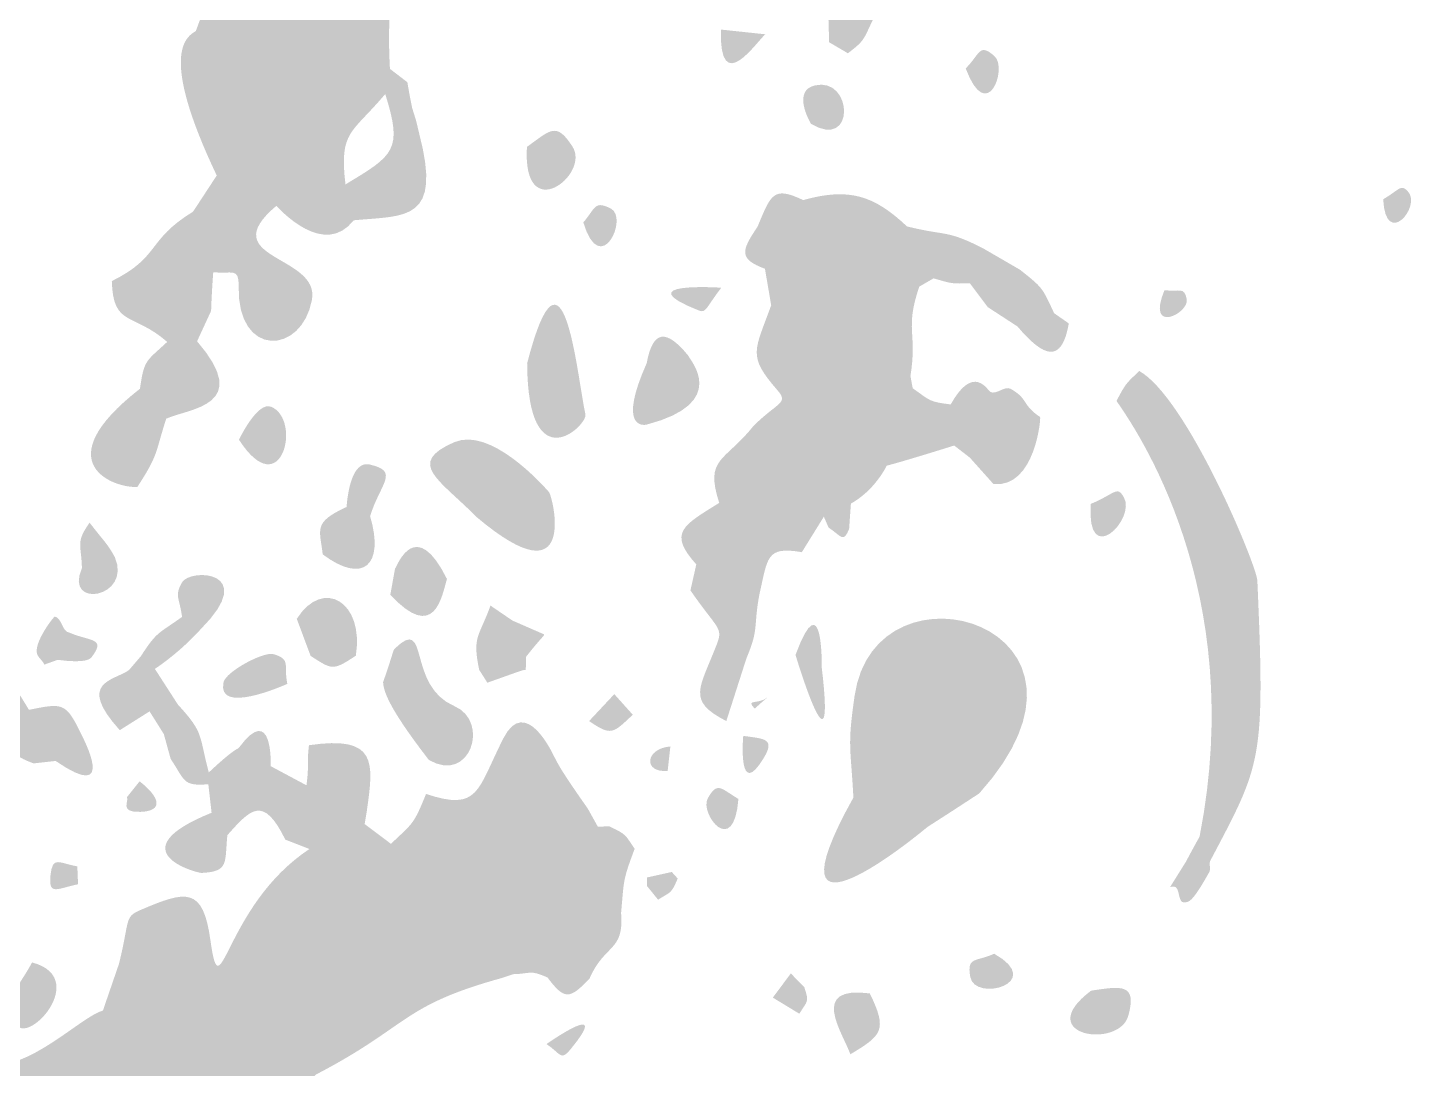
# Model space of a CAD drawing. Header units: millimetres. Extents: x 551 to 751, y 21 to 126.
# Drawn here: x 707.7 to 725.57, y 100.07 to 113.41 of the extents above; entities that cross this region are included whole.
import ezdxf

# ---------------------------------------------------------------- set-up
doc = ezdxf.new("R2010")
doc.units = ezdxf.units.MM

msp = doc.modelspace()

# ---------------------------------------------------------------- hatches: boundary and pattern name
at = {"true_color": 0x000000, "transparency": 33554687}
h = msp.add_hatch(color=18, dxfattribs=at)
edge = h.paths.add_edge_path(flags=0)
edge.add_spline(control_points=[(712.093, 117.121), (713.295, 117.513), (714.942, 117.118), (713.689, 116.482), (713.689, 116.482), (713.612, 116.318), (713.612, 116.318), (713.612, 116.318), (713.79, 116.142), (713.79, 116.142), (712.729, 114.457), (712.248, 114.619), (712.343, 112.883), (712.343, 112.883), (712.283, 112.56), (712.283, 112.56), (711.853, 112.048), (711.691, 112.092), (711.773, 111.401), (711.773, 111.401), (711.879, 110.941), (711.879, 110.941), (711.503, 110.458), (710.944, 111.065), (710.887, 111.126), (710.887, 111.126), (710.71, 111.892), (710.71, 111.892), (710.643, 112.793), (710.48, 112.874), (711.072, 113.538), (711.187, 113.71), (711.168, 113.699), (711.286, 113.858), (712.045, 114.882), (710.862, 113.637), (709.933, 113.58), (708.719, 113.996), (708.776, 114.732), (709.938, 115.288), (710.474, 115.387), (710.459, 115.231), (711.004, 115.33), (711.735, 115.463), (711.262, 115.903), (711.696, 116.539), (711.696, 116.539), (712.093, 117.121), (712.093, 117.121)], knot_values=[0, 0, 0, 0, 1, 1, 1, 2, 2, 2, 3, 3, 3, 4, 4, 4, 5, 5, 5, 6, 6, 6, 7, 7, 7, 8, 8, 8, 9, 9, 9, 10, 10, 10, 11, 11, 11, 12, 12, 12, 13, 13, 13, 14, 14, 14, 15, 15, 15, 16, 16, 16, 16], degree=3, periodic=1)
h = msp.add_hatch(color=18, dxfattribs=at)
edge = h.paths.add_edge_path(flags=0)
edge.add_spline(control_points=[(709.933, 113.58), (710.862, 113.637), (712.045, 114.882), (711.286, 113.858), (711.168, 113.699), (711.187, 113.71), (711.072, 113.538), (710.48, 112.874), (710.643, 112.793), (710.71, 111.892), (710.616, 111.814), (710.623, 111.827), (710.123, 111.515), (709.378, 113.079), (709.732, 113.294), (709.855, 113.368), (709.855, 113.368), (709.933, 113.58), (709.933, 113.58)], knot_values=[0, 0, 0, 0, 1, 1, 1, 2, 2, 2, 3, 3, 3, 4, 4, 4, 5, 5, 5, 6, 6, 6, 6], degree=3, periodic=1)
h = msp.add_hatch(color=18, dxfattribs=at)
edge = h.paths.add_edge_path(flags=0)
edge.add_spline(control_points=[(718.141, 113.77), (718.542, 113.528), (718.54, 113.53), (718.542, 113.529), (718.41, 113.26), (718.44, 113.255), (718.213, 113.083), (718.213, 113.083), (717.973, 113.224), (717.973, 113.224), (717.973, 113.224), (717.964, 113.528), (717.964, 113.528), (717.964, 113.528), (718.141, 113.77), (718.141, 113.77)], knot_values=[0, 0, 0, 0, 1, 1, 1, 2, 2, 2, 3, 3, 3, 4, 4, 4, 5, 5, 5, 5], degree=3, periodic=1)
h = msp.add_hatch(color=18, dxfattribs=at)
edge = h.paths.add_edge_path(flags=0)
edge.add_spline(control_points=[(716.585, 113.387), (716.585, 113.387), (717.156, 113.326), (717.156, 113.326), (717.054, 113.249), (716.562, 112.495), (716.585, 113.387)], knot_values=[0, 0, 0, 0, 1, 1, 1, 2, 2, 2, 2], degree=3, periodic=1)
h = msp.add_hatch(color=18, dxfattribs=at)
edge = h.paths.add_edge_path(flags=0)
edge.add_spline(control_points=[(719.723, 112.889), (719.907, 113.068), (719.893, 113.226), (720.095, 113.043), (720.261, 112.892), (720, 112.15), (719.723, 112.889)], knot_values=[0, 0, 0, 0, 1, 1, 1, 2, 2, 2, 2], degree=3, periodic=1)
h = msp.add_hatch(color=18, dxfattribs=at)
edge = h.paths.add_edge_path(flags=0)
edge.add_spline(control_points=[(712.343, 112.883), (712.343, 112.883), (712.566, 112.712), (712.566, 112.712), (712.566, 112.712), (712.595, 112.548), (712.595, 112.548), (712.595, 112.548), (712.627, 112.384), (712.627, 112.384), (712.627, 112.384), (712.678, 112.221), (712.678, 112.221), (712.678, 112.221), (712.717, 112.057), (712.717, 112.057), (713.015, 110.924), (712.552, 111.003), (711.879, 110.941), (711.879, 110.941), (711.773, 111.401), (711.773, 111.401), (712.402, 111.779), (712.507, 111.844), (712.283, 112.56), (712.283, 112.56), (712.343, 112.883), (712.343, 112.883)], knot_values=[0, 0, 0, 0, 1, 1, 1, 2, 2, 2, 3, 3, 3, 4, 4, 4, 5, 5, 5, 6, 6, 6, 7, 7, 7, 8, 8, 8, 9, 9, 9, 9], degree=3, periodic=1)
h = msp.add_hatch(color=18, dxfattribs=at)
edge = h.paths.add_edge_path(flags=0)
edge.add_spline(control_points=[(717.739, 112.179), (717.72, 112.213), (717.498, 112.602), (717.791, 112.671), (718.279, 112.784), (718.316, 111.83), (717.739, 112.179)], knot_values=[0, 0, 0, 0, 1, 1, 1, 2, 2, 2, 2], degree=3, periodic=1)
h = msp.add_hatch(color=18, dxfattribs=at)
edge = h.paths.add_edge_path(flags=0)
edge.add_spline(control_points=[(714.099, 111.882), (714.405, 112.102), (714.477, 112.207), (714.684, 111.884), (714.914, 111.526), (714.038, 110.851), (714.099, 111.882)], knot_values=[0, 0, 0, 0, 1, 1, 1, 2, 2, 2, 2], degree=3, periodic=1)
h = msp.add_hatch(color=18, dxfattribs=at)
edge = h.paths.add_edge_path(flags=0)
edge.add_spline(control_points=[(710.71, 111.892), (710.71, 111.892), (710.887, 111.126), (710.887, 111.126), (710.071, 110.437), (711.45, 110.5), (711.343, 109.919), (711.213, 109.214), (710.383, 109.17), (710.404, 110.094), (710.409, 110.344), (710.316, 110.247), (710.078, 110.275), (710.078, 110.275), (709.952, 110.263), (709.952, 110.263), (709.942, 110.326), (709.875, 110.751), (709.819, 111.051), (709.819, 111.051), (710.123, 111.515), (710.123, 111.515), (710.623, 111.827), (710.616, 111.814), (710.71, 111.892)], knot_values=[0, 0, 0, 0, 1, 1, 1, 2, 2, 2, 3, 3, 3, 4, 4, 4, 5, 5, 5, 6, 6, 6, 7, 7, 7, 8, 8, 8, 8], degree=3, periodic=1)
h = msp.add_hatch(color=18, dxfattribs=at)
edge = h.paths.add_edge_path(flags=0)
edge.add_spline(control_points=[(717.641, 111.2), (717.651, 110.717), (717.613, 110.5), (718.247, 110.57), (718.438, 110.591), (718.406, 110.554), (718.581, 110.459), (718.581, 110.459), (718.364, 110.254), (718.364, 110.254), (717.99, 109.885), (718.228, 109.803), (718.076, 109.271), (717.996, 108.991), (718.119, 109.047), (718.407, 108.766), (718.242, 108.073), (718.282, 108.096), (718.169, 107.407), (717.984, 107.325), (718.025, 107.306), (717.905, 107.139), (717.905, 107.139), (717.623, 106.684), (717.623, 106.684), (717.162, 106.763), (717.188, 106.615), (717.079, 106.144), (716.797, 106.277), (716.85, 106.336), (716.27, 106.527), (715.904, 106.934), (716.099, 107.027), (716.564, 107.316), (716.884, 106.906), (716.946, 107.039), (717.055, 107.09), (718.187, 107.376), (717.145, 107.648), (717.102, 107.654), (717.322, 108.014), (717.326, 108.078), (717.005, 108.305), (717.312, 108.609), (717.458, 108.592), (717.311, 108.76), (716.92, 109.209), (717.019, 109.262), (717.23, 109.851), (717.23, 109.851), (717.15, 110.319), (717.15, 110.319), (717.15, 110.319), (717.272, 110.455), (717.272, 110.455), (717.272, 110.455), (717.238, 110.607), (717.238, 110.607), (717.238, 110.607), (717.056, 110.86), (717.056, 110.86), (717.23, 111.28), (717.259, 111.38), (717.641, 111.2)], knot_values=[0, 0, 0, 0, 1, 1, 1, 2, 2, 2, 3, 3, 3, 4, 4, 4, 5, 5, 5, 6, 6, 6, 7, 7, 7, 8, 8, 8, 9, 9, 9, 10, 10, 10, 11, 11, 11, 12, 12, 12, 13, 13, 13, 14, 14, 14, 15, 15, 15, 16, 16, 16, 17, 17, 17, 18, 18, 18, 19, 19, 19, 20, 20, 20, 21, 21, 21, 21], degree=3, periodic=1)
h = msp.add_hatch(color=18, dxfattribs=at)
edge = h.paths.add_edge_path(flags=0)
edge.add_spline(control_points=[(717.641, 111.2), (718.236, 111.367), (718.554, 111.254), (718.971, 110.862), (718.971, 110.862), (719.005, 110.427), (719.005, 110.427), (718.771, 110.383), (718.78, 110.347), (718.581, 110.459), (718.406, 110.554), (718.438, 110.591), (718.247, 110.57), (717.613, 110.5), (717.651, 110.717), (717.641, 111.2)], knot_values=[0, 0, 0, 0, 1, 1, 1, 2, 2, 2, 3, 3, 3, 4, 4, 4, 5, 5, 5, 5], degree=3, periodic=1)
h = msp.add_hatch(color=18, dxfattribs=at)
edge = h.paths.add_edge_path(flags=0)
edge.add_spline(control_points=[(725.075, 111.21), (725.294, 111.339), (725.297, 111.409), (725.39, 111.313), (725.574, 111.123), (725.105, 110.567), (725.075, 111.21)], knot_values=[0, 0, 0, 0, 1, 1, 1, 2, 2, 2, 2], degree=3, periodic=1)
h = msp.add_hatch(color=18, dxfattribs=at)
edge = h.paths.add_edge_path(flags=0)
edge.add_spline(control_points=[(714.822, 110.913), (714.982, 111.103), (714.962, 111.195), (715.172, 111.093), (715.41, 110.977), (715.04, 110.18), (714.822, 110.913)], knot_values=[0, 0, 0, 0, 1, 1, 1, 2, 2, 2, 2], degree=3, periodic=1)
h = msp.add_hatch(color=18, dxfattribs=at)
edge = h.paths.add_edge_path(flags=0)
edge.add_spline(control_points=[(709.819, 111.051), (709.875, 110.751), (709.942, 110.326), (709.952, 110.263), (709.952, 110.263), (709.762, 110.109), (709.762, 110.109), (709.483, 109.825), (709.594, 109.796), (709.624, 109.401), (709.624, 109.401), (709.488, 109.381), (709.488, 109.381), (709.047, 109.765), (708.795, 109.569), (708.778, 110.161), (709.403, 110.47), (709.221, 110.686), (709.819, 111.051)], knot_values=[0, 0, 0, 0, 1, 1, 1, 2, 2, 2, 3, 3, 3, 4, 4, 4, 5, 5, 5, 6, 6, 6, 6], degree=3, periodic=1)
h = msp.add_hatch(color=18, dxfattribs=at)
edge = h.paths.add_edge_path(flags=0)
edge.add_spline(control_points=[(714.102, 109.107), (714.568, 110.918), (714.739, 108.95), (714.849, 108.451), (714.88, 108.313), (714.108, 107.574), (714.102, 109.107)], knot_values=[0, 0, 0, 0, 1, 1, 1, 2, 2, 2, 2], degree=3, periodic=1)
h = msp.add_hatch(color=18, dxfattribs=at)
edge = h.paths.add_edge_path(flags=0)
edge.add_spline(control_points=[(717.056, 110.86), (717.056, 110.86), (717.238, 110.607), (717.238, 110.607), (717.238, 110.607), (717.272, 110.455), (717.272, 110.455), (717.272, 110.455), (717.15, 110.319), (717.15, 110.319), (716.81, 110.446), (716.847, 110.549), (717.056, 110.86)], knot_values=[0, 0, 0, 0, 1, 1, 1, 2, 2, 2, 3, 3, 3, 4, 4, 4, 4], degree=3, periodic=1)
h = msp.add_hatch(color=18, dxfattribs=at)
edge = h.paths.add_edge_path(flags=0)
edge.add_spline(control_points=[(718.971, 110.862), (719.475, 110.736), (719.469, 110.824), (719.941, 110.584), (719.774, 110.163), (719.795, 110.166), (719.778, 110.132), (719.536, 110.127), (719.559, 110.125), (719.312, 110.196), (719.312, 110.196), (719.005, 110.427), (719.005, 110.427), (719.005, 110.427), (718.971, 110.862), (718.971, 110.862)], knot_values=[0, 0, 0, 0, 1, 1, 1, 2, 2, 2, 3, 3, 3, 4, 4, 4, 5, 5, 5, 5], degree=3, periodic=1)
h = msp.add_hatch(color=18, dxfattribs=at)
edge = h.paths.add_edge_path(flags=0)
edge.add_spline(control_points=[(718.581, 110.459), (718.78, 110.347), (718.771, 110.383), (719.005, 110.427), (719.005, 110.427), (719.312, 110.196), (719.312, 110.196), (719.312, 110.196), (719.128, 110.09), (719.128, 110.09), (718.938, 109.524), (719.107, 109.517), (719.015, 108.943), (718.683, 108.95), (718.677, 109.013), (718.407, 108.766), (718.119, 109.047), (717.996, 108.991), (718.076, 109.271), (718.228, 109.803), (717.99, 109.885), (718.364, 110.254), (718.364, 110.254), (718.581, 110.459), (718.581, 110.459)], knot_values=[0, 0, 0, 0, 1, 1, 1, 2, 2, 2, 3, 3, 3, 4, 4, 4, 5, 5, 5, 6, 6, 6, 7, 7, 7, 8, 8, 8, 8], degree=3, periodic=1)
h = msp.add_hatch(color=18, dxfattribs=at)
edge = h.paths.add_edge_path(flags=0)
edge.add_spline(control_points=[(719.941, 110.584), (719.941, 110.584), (720.417, 110.308), (720.417, 110.308), (720.184, 110.089), (720.186, 110.131), (720.006, 109.827), (720.006, 109.827), (719.778, 110.132), (719.778, 110.132), (719.795, 110.166), (719.774, 110.163), (719.941, 110.584)], knot_values=[0, 0, 0, 0, 1, 1, 1, 2, 2, 2, 3, 3, 3, 4, 4, 4, 4], degree=3, periodic=1)
h = msp.add_hatch(color=18, dxfattribs=at)
edge = h.paths.add_edge_path(flags=0)
edge.add_spline(control_points=[(709.952, 110.263), (709.952, 110.263), (710.078, 110.275), (710.078, 110.275), (710.045, 109.808), (710.057, 109.812), (710.048, 109.773), (710.048, 109.773), (709.762, 110.109), (709.762, 110.109), (709.762, 110.109), (709.952, 110.263), (709.952, 110.263)], knot_values=[0, 0, 0, 0, 1, 1, 1, 2, 2, 2, 3, 3, 3, 4, 4, 4, 4], degree=3, periodic=1)
h = msp.add_hatch(color=18, dxfattribs=at)
edge = h.paths.add_edge_path(flags=0)
edge.add_spline(control_points=[(720.417, 110.308), (720.716, 110.071), (720.701, 110.082), (720.857, 109.749), (720.599, 109.736), (720.653, 109.58), (720.387, 109.579), (720.387, 109.579), (720.006, 109.827), (720.006, 109.827), (720.186, 110.131), (720.184, 110.089), (720.417, 110.308)], knot_values=[0, 0, 0, 0, 1, 1, 1, 2, 2, 2, 3, 3, 3, 4, 4, 4, 4], degree=3, periodic=1)
h = msp.add_hatch(color=18, dxfattribs=at)
edge = h.paths.add_edge_path(flags=0)
edge.add_spline(control_points=[(709.762, 110.109), (709.762, 110.109), (710.048, 109.773), (710.048, 109.773), (710.048, 109.773), (709.871, 109.389), (709.871, 109.389), (709.871, 109.389), (709.624, 109.401), (709.624, 109.401), (709.594, 109.796), (709.483, 109.825), (709.762, 110.109)], knot_values=[0, 0, 0, 0, 1, 1, 1, 2, 2, 2, 3, 3, 3, 4, 4, 4, 4], degree=3, periodic=1)
h = msp.add_hatch(color=18, dxfattribs=at)
edge = h.paths.add_edge_path(flags=0)
edge.add_spline(control_points=[(716.59, 110.076), (716.386, 109.808), (716.396, 109.747), (716.302, 109.784), (715.37, 110.154), (716.558, 110.078), (716.59, 110.076)], knot_values=[0, 0, 0, 0, 1, 1, 1, 2, 2, 2, 2], degree=3, periodic=1)
h = msp.add_hatch(color=18, dxfattribs=at)
edge = h.paths.add_edge_path(flags=0)
edge.add_spline(control_points=[(722.271, 110.044), (722.468, 110.019), (722.526, 110.095), (722.557, 109.926), (722.588, 109.747), (722.033, 109.467), (722.271, 110.044)], knot_values=[0, 0, 0, 0, 1, 1, 1, 2, 2, 2, 2], degree=3, periodic=1)
h = msp.add_hatch(color=18, dxfattribs=at)
edge = h.paths.add_edge_path(flags=0)
edge.add_spline(control_points=[(720.857, 109.749), (720.857, 109.749), (721.045, 109.618), (721.045, 109.618), (720.956, 109.104), (720.728, 109.175), (720.387, 109.579), (720.653, 109.58), (720.599, 109.736), (720.857, 109.749)], knot_values=[0, 0, 0, 0, 1, 1, 1, 2, 2, 2, 3, 3, 3, 3], degree=3, periodic=1)
h = msp.add_hatch(color=18, dxfattribs=at)
edge = h.paths.add_edge_path(flags=0)
edge.add_spline(control_points=[(707.133, 109.723), (707.823, 108.89), (706.848, 109.011), (706.731, 109.287), (706.552, 109.707), (707.087, 109.721), (707.133, 109.723)], knot_values=[0, 0, 0, 0, 1, 1, 1, 2, 2, 2, 2], degree=3, periodic=1)
h = msp.add_hatch(color=18, dxfattribs=at)
edge = h.paths.add_edge_path(flags=0)
edge.add_spline(control_points=[(709.488, 109.381), (709.488, 109.381), (709.624, 109.401), (709.624, 109.401), (709.624, 109.401), (709.871, 109.389), (709.871, 109.389), (710.59, 108.556), (709.77, 108.531), (709.475, 108.396), (709.244, 108.542), (709.263, 108.528), (709.139, 108.78), (709.191, 109.157), (709.218, 109.129), (709.488, 109.381)], knot_values=[0, 0, 0, 0, 1, 1, 1, 2, 2, 2, 3, 3, 3, 4, 4, 4, 5, 5, 5, 5], degree=3, periodic=1)
h = msp.add_hatch(color=18, dxfattribs=at)
edge = h.paths.add_edge_path(flags=0)
edge.add_spline(control_points=[(716.165, 109.207), (715.899, 108.982), (715.868, 108.841), (715.634, 109.107), (715.713, 109.536), (715.885, 109.549), (716.165, 109.207)], knot_values=[0, 0, 0, 0, 1, 1, 1, 2, 2, 2, 2], degree=3, periodic=1)
h = msp.add_hatch(color=18, dxfattribs=at)
edge = h.paths.add_edge_path(flags=0)
edge.add_spline(control_points=[(716.165, 109.207), (716.189, 109.147), (716.701, 108.599), (715.637, 108.321), (715.579, 108.306), (715.267, 108.285), (715.634, 109.107), (715.868, 108.841), (715.899, 108.982), (716.165, 109.207)], knot_values=[0, 0, 0, 0, 1, 1, 1, 2, 2, 2, 3, 3, 3, 3], degree=3, periodic=1)
h = msp.add_hatch(color=18, dxfattribs=at)
edge = h.paths.add_edge_path(flags=0)
edge.add_spline(control_points=[(720.039, 108.74), (719.968, 108.273), (720.077, 108.245), (719.777, 107.896), (719.777, 107.896), (719.576, 108.052), (719.576, 108.052), (719.531, 108.579), (719.532, 108.575), (719.531, 108.579), (719.826, 109.11), (720.007, 108.754), (720.039, 108.74)], knot_values=[0, 0, 0, 0, 1, 1, 1, 2, 2, 2, 3, 3, 3, 4, 4, 4, 4], degree=3, periodic=1)
h = msp.add_hatch(color=18, dxfattribs=at)
edge = h.paths.add_edge_path(flags=0)
edge.add_spline(control_points=[(719.015, 108.943), (719.015, 108.943), (719.044, 108.787), (719.044, 108.787), (718.443, 108.334), (718.709, 108.007), (718.711, 107.793), (718.686, 107.745), (718.545, 107.472), (718.252, 107.307), (718.252, 107.307), (718.169, 107.407), (718.169, 107.407), (718.282, 108.096), (718.242, 108.073), (718.407, 108.766), (718.677, 109.013), (718.683, 108.95), (719.015, 108.943)], knot_values=[0, 0, 0, 0, 1, 1, 1, 2, 2, 2, 3, 3, 3, 4, 4, 4, 5, 5, 5, 6, 6, 6, 6], degree=3, periodic=1)
h = msp.add_hatch(color=18, dxfattribs=at)
edge = h.paths.add_edge_path(flags=0)
edge.add_spline(control_points=[(721.948, 109.008), (722.556, 108.668), (723.453, 106.522), (723.462, 106.317), (723.563, 103.998), (723.514, 103.97), (722.86, 102.729), (722.687, 102.627), (722.693, 102.596), (722.546, 102.713), (722.724, 103.05), (722.718, 103.019), (722.724, 103.05), (723.338, 106.2), (721.91, 108.258), (721.656, 108.624), (721.782, 108.86), (721.774, 108.84), (721.948, 109.008)], knot_values=[0, 0, 0, 0, 1, 1, 1, 2, 2, 2, 3, 3, 3, 4, 4, 4, 5, 5, 5, 6, 6, 6, 6], degree=3, periodic=1)
h = msp.add_hatch(color=18, dxfattribs=at)
edge = h.paths.add_edge_path(flags=0)
edge.add_spline(control_points=[(709.139, 108.78), (709.263, 108.528), (709.244, 108.542), (709.475, 108.396), (709.328, 107.935), (709.378, 107.942), (709.106, 107.521), (708.818, 107.5), (707.906, 107.821), (709.139, 108.78)], knot_values=[0, 0, 0, 0, 1, 1, 1, 2, 2, 2, 3, 3, 3, 3], degree=3, periodic=1)
h = msp.add_hatch(color=18, dxfattribs=at)
edge = h.paths.add_edge_path(flags=0)
edge.add_spline(control_points=[(719.044, 108.787), (719.275, 108.623), (719.253, 108.613), (719.531, 108.579), (719.532, 108.575), (719.531, 108.579), (719.576, 108.052), (719.507, 108.03), (718.981, 107.865), (718.711, 107.793), (718.709, 108.007), (718.443, 108.334), (719.044, 108.787)], knot_values=[0, 0, 0, 0, 1, 1, 1, 2, 2, 2, 3, 3, 3, 4, 4, 4, 4], degree=3, periodic=1)
h = msp.add_hatch(color=18, dxfattribs=at)
edge = h.paths.add_edge_path(flags=0)
edge.add_spline(control_points=[(720.039, 108.74), (720.116, 108.697), (720.222, 108.822), (720.299, 108.779), (720.53, 108.65), (720.441, 108.573), (720.677, 108.418), (720.69, 108.409), (720.614, 107.506), (720.08, 107.557), (720.08, 107.557), (719.777, 107.896), (719.777, 107.896), (720.077, 108.245), (719.968, 108.273), (720.039, 108.74)], knot_values=[0, 0, 0, 0, 1, 1, 1, 2, 2, 2, 3, 3, 3, 4, 4, 4, 5, 5, 5, 5], degree=3, periodic=1)
h = msp.add_hatch(color=18, dxfattribs=at)
edge = h.paths.add_edge_path(flags=0)
edge.add_spline(control_points=[(710.408, 108.126), (710.429, 108.169), (710.648, 108.617), (710.819, 108.549), (711.22, 108.389), (710.955, 107.28), (710.408, 108.126)], knot_values=[0, 0, 0, 0, 1, 1, 1, 2, 2, 2, 2], degree=3, periodic=1)
h = msp.add_hatch(color=18, dxfattribs=at)
edge = h.paths.add_edge_path(flags=0)
edge.add_spline(control_points=[(717.005, 108.305), (717.326, 108.078), (717.322, 108.014), (717.102, 107.654), (717.102, 107.654), (717.055, 107.09), (717.055, 107.09), (716.946, 107.039), (716.884, 106.906), (716.564, 107.316), (716.375, 107.9), (716.633, 107.838), (717.005, 108.305)], knot_values=[0, 0, 0, 0, 1, 1, 1, 2, 2, 2, 3, 3, 3, 4, 4, 4, 4], degree=3, periodic=1)
h = msp.add_hatch(color=18, dxfattribs=at)
edge = h.paths.add_edge_path(flags=0)
edge.add_spline(control_points=[(717.768, 108.439), (717.999, 107.863), (717.661, 107.998), (717.629, 108.01), (717.34, 108.126), (717.648, 108.167), (717.768, 108.439)], knot_values=[0, 0, 0, 0, 1, 1, 1, 2, 2, 2, 2], degree=3, periodic=1)
h = msp.add_hatch(color=18, dxfattribs=at)
edge = h.paths.add_edge_path(flags=0)
edge.add_spline(control_points=[(713.459, 107.13), (712.975, 107.62), (712.546, 107.823), (713.166, 108.094), (713.634, 108.298), (714.306, 107.541), (714.38, 107.457), (714.433, 107.397), (714.766, 106.03), (713.459, 107.13)], knot_values=[0, 0, 0, 0, 1, 1, 1, 2, 2, 2, 3, 3, 3, 3], degree=3, periodic=1)
h = msp.add_hatch(color=18, dxfattribs=at)
edge = h.paths.add_edge_path(flags=0)
edge.add_spline(control_points=[(711.786, 107.263), (711.839, 107.862), (712.038, 107.818), (712.084, 107.808), (712.474, 107.721), (712.217, 107.566), (712.089, 107.146), (712.089, 107.146), (711.786, 107.263), (711.786, 107.263)], knot_values=[0, 0, 0, 0, 1, 1, 1, 2, 2, 2, 3, 3, 3, 3], degree=3, periodic=1)
h = msp.add_hatch(color=18, dxfattribs=at)
edge = h.paths.add_edge_path(flags=0)
edge.add_spline(control_points=[(717.102, 107.654), (717.145, 107.648), (718.187, 107.376), (717.055, 107.09), (717.055, 107.09), (717.102, 107.654), (717.102, 107.654)], knot_values=[0, 0, 0, 0, 1, 1, 1, 2, 2, 2, 2], degree=3, periodic=1)
h = msp.add_hatch(color=18, dxfattribs=at)
edge = h.paths.add_edge_path(flags=0)
edge.add_spline(control_points=[(721.327, 107.303), (721.643, 107.436), (721.663, 107.541), (721.751, 107.387), (721.911, 107.108), (721.265, 106.459), (721.327, 107.303)], knot_values=[0, 0, 0, 0, 1, 1, 1, 2, 2, 2, 2], degree=3, periodic=1)
h = msp.add_hatch(color=18, dxfattribs=at)
edge = h.paths.add_edge_path(flags=0)
edge.add_spline(control_points=[(711.786, 107.263), (711.786, 107.263), (712.089, 107.146), (712.089, 107.146), (712.277, 106.508), (711.994, 106.271), (711.481, 106.656), (711.448, 106.973), (711.348, 107.063), (711.786, 107.263)], knot_values=[0, 0, 0, 0, 1, 1, 1, 2, 2, 2, 3, 3, 3, 3], degree=3, periodic=1)
h = msp.add_hatch(color=18, dxfattribs=at)
edge = h.paths.add_edge_path(flags=0)
edge.add_spline(control_points=[(718.169, 107.407), (718.169, 107.407), (718.252, 107.307), (718.252, 107.307), (718.252, 107.307), (718.229, 106.983), (718.229, 106.983), (718.229, 106.983), (717.966, 106.999), (717.966, 106.999), (717.966, 106.999), (717.905, 107.139), (717.905, 107.139), (718.025, 107.306), (717.984, 107.325), (718.169, 107.407)], knot_values=[0, 0, 0, 0, 1, 1, 1, 2, 2, 2, 3, 3, 3, 4, 4, 4, 5, 5, 5, 5], degree=3, periodic=1)
h = msp.add_hatch(color=18, dxfattribs=at)
edge = h.paths.add_edge_path(flags=0)
edge.add_spline(control_points=[(708.493, 107.062), (708.728, 106.762), (708.719, 106.794), (708.817, 106.62), (708.575, 106.567), (708.593, 106.61), (708.395, 106.479), (708.387, 106.792), (708.311, 106.805), (708.493, 107.062)], knot_values=[0, 0, 0, 0, 1, 1, 1, 2, 2, 2, 3, 3, 3, 3], degree=3, periodic=1)
h = msp.add_hatch(color=18, dxfattribs=at)
edge = h.paths.add_edge_path(flags=0)
edge.add_spline(control_points=[(712.408, 106.471), (712.444, 106.528), (712.675, 107.146), (713.074, 106.34), (713.008, 106.125), (712.922, 105.517), (712.348, 106.138), (712.348, 106.138), (712.408, 106.471), (712.408, 106.471)], knot_values=[0, 0, 0, 0, 1, 1, 1, 2, 2, 2, 3, 3, 3, 3], degree=3, periodic=1)
h = msp.add_hatch(color=18, dxfattribs=at)
edge = h.paths.add_edge_path(flags=0)
edge.add_spline(control_points=[(717.966, 106.999), (717.966, 106.999), (718.229, 106.983), (718.229, 106.983), (718.156, 106.791), (718.124, 106.897), (717.966, 106.999)], knot_values=[0, 0, 0, 0, 1, 1, 1, 2, 2, 2, 2], degree=3, periodic=1)
h = msp.add_hatch(color=18, dxfattribs=at)
edge = h.paths.add_edge_path(flags=0)
edge.add_spline(control_points=[(718.284, 103.537), (718.249, 104.201), (718.204, 104.174), (718.299, 104.841), (718.563, 106.704), (721.836, 105.742), (719.897, 103.59), (719.253, 103.168), (719.253, 103.177), (719.202, 103.134), (719.139, 103.082), (717.083, 101.381), (718.284, 103.537)], knot_values=[0, 0, 0, 0, 1, 1, 1, 2, 2, 2, 3, 3, 3, 4, 4, 4, 4], degree=3, periodic=1)
h = msp.add_hatch(color=18, dxfattribs=at)
edge = h.paths.add_edge_path(flags=0)
edge.add_spline(control_points=[(708.817, 106.62), (709.042, 106.098), (708.16, 105.947), (708.395, 106.479), (708.593, 106.61), (708.575, 106.567), (708.817, 106.62)], knot_values=[0, 0, 0, 0, 1, 1, 1, 2, 2, 2, 2], degree=3, periodic=1)
h = msp.add_hatch(color=18, dxfattribs=at)
edge = h.paths.add_edge_path(flags=0)
edge.add_spline(control_points=[(716.27, 106.527), (716.85, 106.336), (716.797, 106.277), (717.079, 106.144), (716.999, 105.714), (717.078, 105.715), (716.912, 105.32), (716.912, 105.32), (716.655, 104.518), (716.655, 104.518), (716.142, 104.781), (716.312, 104.93), (716.536, 105.51), (716.617, 105.722), (716.534, 105.701), (716.195, 106.194), (716.195, 106.194), (716.27, 106.527), (716.27, 106.527)], knot_values=[0, 0, 0, 0, 1, 1, 1, 2, 2, 2, 3, 3, 3, 4, 4, 4, 5, 5, 5, 6, 6, 6, 6], degree=3, periodic=1)
h = msp.add_hatch(color=18, dxfattribs=at)
edge = h.paths.add_edge_path(flags=0)
edge.add_spline(control_points=[(709.679, 105.854), (709.639, 106.123), (709.582, 106.12), (709.675, 106.293), (709.778, 106.483), (710.673, 106.451), (709.921, 105.7), (709.921, 105.7), (709.679, 105.854), (709.679, 105.854)], knot_values=[0, 0, 0, 0, 1, 1, 1, 2, 2, 2, 3, 3, 3, 3], degree=3, periodic=1)
h = msp.add_hatch(color=18, dxfattribs=at)
edge = h.paths.add_edge_path(flags=0)
edge.add_spline(control_points=[(711.149, 105.829), (711.486, 106.362), (712.017, 106.047), (711.906, 105.357), (711.611, 105.159), (711.601, 105.176), (711.326, 105.354), (711.326, 105.354), (711.149, 105.829), (711.149, 105.829)], knot_values=[0, 0, 0, 0, 1, 1, 1, 2, 2, 2, 3, 3, 3, 3], degree=3, periodic=1)
h = msp.add_hatch(color=18, dxfattribs=at)
edge = h.paths.add_edge_path(flags=0)
edge.add_spline(control_points=[(717.542, 105.368), (717.897, 106.32), (717.878, 105.204), (717.879, 105.198), (718.062, 103.646), (717.549, 105.337), (717.542, 105.368)], knot_values=[0, 0, 0, 0, 1, 1, 1, 2, 2, 2, 2], degree=3, periodic=1)
h = msp.add_hatch(color=18, dxfattribs=at)
edge = h.paths.add_edge_path(flags=0)
edge.add_spline(control_points=[(713.632, 105.999), (713.632, 105.999), (713.913, 105.807), (713.913, 105.807), (714.048, 105.59), (714.065, 105.611), (714.089, 105.344), (714.089, 105.344), (714.084, 105.174), (714.084, 105.174), (714.03, 105.171), (714.034, 105.166), (713.592, 105.01), (713.592, 105.01), (713.488, 105.173), (713.488, 105.173), (713.396, 105.606), (713.482, 105.586), (713.632, 105.999)], knot_values=[0, 0, 0, 0, 1, 1, 1, 2, 2, 2, 3, 3, 3, 4, 4, 4, 5, 5, 5, 6, 6, 6, 6], degree=3, periodic=1)
h = msp.add_hatch(color=18, dxfattribs=at)
edge = h.paths.add_edge_path(flags=0)
edge.add_spline(control_points=[(708.231, 105.653), (708.074, 105.333), (708.101, 105.326), (708.083, 105.303), (708.083, 105.303), (707.913, 105.242), (707.913, 105.242), (707.893, 105.292), (707.843, 105.323), (707.823, 105.372), (707.765, 105.513), (708.033, 105.858), (708.046, 105.857), (708.134, 105.85), (708.142, 105.661), (708.231, 105.653)], knot_values=[0, 0, 0, 0, 1, 1, 1, 2, 2, 2, 3, 3, 3, 4, 4, 4, 5, 5, 5, 5], degree=3, periodic=1)
h = msp.add_hatch(color=18, dxfattribs=at)
edge = h.paths.add_edge_path(flags=0)
edge.add_spline(control_points=[(709.679, 105.854), (709.679, 105.854), (709.921, 105.7), (709.921, 105.7), (709.657, 105.407), (709.381, 105.221), (709.33, 105.187), (709.33, 105.187), (709.149, 105.348), (709.149, 105.348), (709.359, 105.673), (709.374, 105.635), (709.679, 105.854)], knot_values=[0, 0, 0, 0, 1, 1, 1, 2, 2, 2, 3, 3, 3, 4, 4, 4, 4], degree=3, periodic=1)
h = msp.add_hatch(color=18, dxfattribs=at)
edge = h.paths.add_edge_path(flags=0)
edge.add_spline(control_points=[(712.255, 105.015), (712.394, 105.415), (712.38, 105.422), (712.405, 105.447), (712.859, 105.887), (712.55, 104.972), (713.17, 104.709), (713.628, 104.514), (713.375, 103.706), (712.842, 104.019), (712.284, 104.74), (712.265, 104.921), (712.255, 105.015)], knot_values=[0, 0, 0, 0, 1, 1, 1, 2, 2, 2, 3, 3, 3, 4, 4, 4, 4], degree=3, periodic=1)
h = msp.add_hatch(color=18, dxfattribs=at)
edge = h.paths.add_edge_path(flags=0)
edge.add_spline(control_points=[(713.913, 105.807), (713.913, 105.807), (714.316, 105.631), (714.316, 105.631), (714.32, 105.601), (714.316, 105.631), (714.089, 105.344), (714.065, 105.611), (714.048, 105.59), (713.913, 105.807)], knot_values=[0, 0, 0, 0, 1, 1, 1, 2, 2, 2, 3, 3, 3, 3], degree=3, periodic=1)
h = msp.add_hatch(color=18, dxfattribs=at)
edge = h.paths.add_edge_path(flags=0)
edge.add_spline(control_points=[(708.231, 105.653), (708.505, 105.536), (708.704, 105.587), (708.525, 105.345), (708.503, 105.316), (708.457, 105.254), (708.083, 105.303), (708.101, 105.326), (708.074, 105.333), (708.231, 105.653)], knot_values=[0, 0, 0, 0, 1, 1, 1, 2, 2, 2, 3, 3, 3, 3], degree=3, periodic=1)
h = msp.add_hatch(color=18, dxfattribs=at)
edge = h.paths.add_edge_path(flags=0)
edge.add_spline(control_points=[(709.149, 105.348), (709.149, 105.348), (709.33, 105.187), (709.33, 105.187), (709.33, 105.187), (709.626, 104.728), (709.626, 104.728), (709.626, 104.728), (709.445, 104.35), (709.445, 104.35), (709.445, 104.35), (709.262, 104.642), (709.262, 104.642), (709.075, 104.898), (709.036, 104.856), (708.999, 105.173), (708.999, 105.173), (709.149, 105.348), (709.149, 105.348)], knot_values=[0, 0, 0, 0, 1, 1, 1, 2, 2, 2, 3, 3, 3, 4, 4, 4, 5, 5, 5, 6, 6, 6, 6], degree=3, periodic=1)
h = msp.add_hatch(color=18, dxfattribs=at)
edge = h.paths.add_edge_path(flags=0)
edge.add_spline(control_points=[(711.028, 104.995), (710.968, 104.968), (710.119, 104.594), (710.21, 105.016), (710.239, 105.15), (710.724, 105.416), (710.855, 105.375), (711.081, 105.306), (710.976, 105.233), (711.028, 104.995)], knot_values=[0, 0, 0, 0, 1, 1, 1, 2, 2, 2, 3, 3, 3, 3], degree=3, periodic=1)
h = msp.add_hatch(color=18, dxfattribs=at)
edge = h.paths.add_edge_path(flags=0)
edge.add_spline(control_points=[(708.999, 105.173), (709.036, 104.856), (709.075, 104.898), (709.262, 104.642), (709.262, 104.642), (708.88, 104.401), (708.88, 104.401), (708.315, 105.025), (708.811, 105.034), (708.999, 105.173)], knot_values=[0, 0, 0, 0, 1, 1, 1, 2, 2, 2, 3, 3, 3, 3], degree=3, periodic=1)
h = msp.add_hatch(color=18, dxfattribs=at)
edge = h.paths.add_edge_path(flags=0)
edge.add_spline(control_points=[(714.453, 104.052), (714.408, 103.955), (714.253, 103.959), (714.207, 103.862), (714.068, 103.57), (714.544, 102.895), (713.783, 101.224), (712.475, 100.863), (712.6, 100.611), (711.391, 99.982), (711.36, 99.949), (711.171, 99.751), (711.034, 99.532), (709.949, 98.549), (710.08, 98.416), (708.935, 97.546), (708.935, 97.546), (708.213, 97.364), (708.213, 97.364), (708.211, 97.363), (708.213, 97.364), (707.287, 96.676), (707.287, 96.676), (707.217, 96.459), (707.217, 96.459), (707.217, 96.459), (707.252, 96.041), (707.252, 96.041), (707.182, 96.014), (707.218, 95.978), (706.388, 95.655), (706.388, 95.655), (706.231, 95.717), (706.231, 95.717), (705.929, 96.255), (706.572, 96.101), (706.726, 96.478), (706.75, 96.535), (706.942, 96.892), (706.961, 96.928), (706.961, 96.928), (706.85, 97.073), (706.85, 97.073), (706.129, 96.837), (706.031, 96.781), (705.965, 96.742), (705.925, 96.719), (705.806, 96.65), (705.437, 96.517), (705.437, 96.517), (705.008, 96.39), (705.008, 96.39), (704.556, 96.334), (704.599, 96.286), (704.209, 96.025), (703.38, 95.473), (703.227, 96.351), (702.36, 95.882), (701.307, 95.52), (701.254, 95.811), (700.204, 95.383), (700.033, 95.376), (699.096, 95.338), (698.145, 94.744), (698.13, 94.713), (698.144, 94.733), (697.906, 94.513), (697.906, 94.513), (697.597, 94.522), (697.597, 94.522), (697.597, 94.522), (697.439, 94.675), (697.439, 94.675), (697.504, 95.271), (697.611, 95.202), (697.896, 95.71), (697.896, 95.71), (698.074, 95.801), (698.074, 95.801), (698.074, 95.801), (698.146, 96.041), (698.146, 96.041), (698.29, 96.299), (698.249, 96.334), (698.527, 96.421), (699.055, 96.587), (698.722, 97.173), (699.252, 97.104), (699.252, 97.104), (699.453, 96.492), (699.453, 96.492), (699.113, 96.123), (698.779, 96.042), (699.148, 95.872), (699.297, 95.803), (699.288, 95.876), (699.754, 96.153), (700.26, 96.428), (700.289, 96.348), (700.672, 96.823), (701.016, 97.249), (701.255, 96.53), (702.8, 97.38), (703.129, 97.561), (702.859, 98.227), (704.377, 98.126), (705.081, 97.984), (705.059, 98.142), (705.606, 98.624), (705.606, 98.624), (705.99, 99.049), (705.99, 99.049), (706.341, 99.366), (706.283, 99.398), (706.282, 99.88), (706.682, 100.146), (706.676, 100.179), (707.152, 100.106), (707.716, 100.019), (708.376, 100.725), (708.664, 100.805), (708.829, 100.72), (708.802, 100.559), (709.308, 100.747), (709.818, 100.937), (709.261, 100.999), (708.87, 101.405), (709.009, 101.965), (708.936, 102.004), (709.14, 102.092), (709.732, 102.347), (709.947, 102.398), (710.042, 101.706), (710.175, 100.744), (710.212, 102.149), (711.311, 102.877), (711.37, 102.845), (711.618, 102.708), (712.081, 102.547), (712.081, 102.547), (712.232, 102.887), (712.232, 102.887), (712.232, 102.887), (712.356, 102.943), (712.356, 102.943), (712.641, 103.215), (712.645, 103.187), (712.806, 103.583), (713.491, 103.355), (713.46, 103.634), (713.798, 104.298), (714.081, 104.852), (714.429, 104.105), (714.453, 104.052)], knot_values=[0, 0, 0, 0, 1, 1, 1, 2, 2, 2, 3, 3, 3, 4, 4, 4, 5, 5, 5, 6, 6, 6, 7, 7, 7, 8, 8, 8, 9, 9, 9, 10, 10, 10, 11, 11, 11, 12, 12, 12, 13, 13, 13, 14, 14, 14, 15, 15, 15, 16, 16, 16, 17, 17, 17, 18, 18, 18, 19, 19, 19, 20, 20, 20, 21, 21, 21, 22, 22, 22, 23, 23, 23, 24, 24, 24, 25, 25, 25, 26, 26, 26, 27, 27, 27, 28, 28, 28, 29, 29, 29, 30, 30, 30, 31, 31, 31, 32, 32, 32, 33, 33, 33, 34, 34, 34, 35, 35, 35, 36, 36, 36, 37, 37, 37, 38, 38, 38, 39, 39, 39, 40, 40, 40, 41, 41, 41, 42, 42, 42, 43, 43, 43, 44, 44, 44, 45, 45, 45, 46, 46, 46, 47, 47, 47, 48, 48, 48, 49, 49, 49, 50, 50, 50, 51, 51, 51, 51], degree=3, periodic=1)
h = msp.add_hatch(color=18, dxfattribs=at)
edge = h.paths.add_edge_path(flags=0)
edge.add_spline(control_points=[(707.604, 104.845), (707.604, 104.845), (707.716, 104.662), (707.716, 104.662), (707.716, 104.662), (707.775, 103.975), (707.775, 103.975), (707.365, 104.121), (707.492, 104.248), (707.305, 104.672), (707.305, 104.672), (707.604, 104.845), (707.604, 104.845)], knot_values=[0, 0, 0, 0, 1, 1, 1, 2, 2, 2, 3, 3, 3, 4, 4, 4, 4], degree=3, periodic=1)
h = msp.add_hatch(color=18, dxfattribs=at)
edge = h.paths.add_edge_path(flags=0)
edge.add_spline(control_points=[(707.716, 104.662), (708.139, 104.746), (708.188, 104.768), (708.383, 104.354), (708.1, 104.336), (708.091, 104.31), (708.058, 104.006), (708.058, 104.006), (707.775, 103.975), (707.775, 103.975), (707.775, 103.975), (707.716, 104.662), (707.716, 104.662)], knot_values=[0, 0, 0, 0, 1, 1, 1, 2, 2, 2, 3, 3, 3, 4, 4, 4, 4], degree=3, periodic=1)
h = msp.add_hatch(color=18, dxfattribs=at)
edge = h.paths.add_edge_path(flags=0)
edge.add_spline(control_points=[(709.626, 104.728), (709.963, 104.363), (709.891, 104.346), (710.021, 103.859), (710.021, 103.859), (710.015, 103.708), (710.015, 103.708), (709.683, 103.679), (709.718, 103.755), (709.532, 104.033), (709.532, 104.033), (709.445, 104.35), (709.445, 104.35), (709.445, 104.35), (709.626, 104.728), (709.626, 104.728)], knot_values=[0, 0, 0, 0, 1, 1, 1, 2, 2, 2, 3, 3, 3, 4, 4, 4, 5, 5, 5, 5], degree=3, periodic=1)
h = msp.add_hatch(color=18, dxfattribs=at)
edge = h.paths.add_edge_path(flags=0)
edge.add_spline(control_points=[(710.411, 104.181), (710.837, 104.753), (710.816, 103.979), (710.815, 103.939), (710.549, 103.901), (710.541, 103.927), (710.411, 104.181)], knot_values=[0, 0, 0, 0, 1, 1, 1, 2, 2, 2, 2], degree=3, periodic=1)
h = msp.add_hatch(color=18, dxfattribs=at)
edge = h.paths.add_edge_path(flags=0)
edge.add_spline(control_points=[(715.219, 104.863), (715.219, 104.863), (715.456, 104.599), (715.456, 104.599), (715.203, 104.362), (715.183, 104.32), (714.896, 104.518), (714.896, 104.518), (715.219, 104.863), (715.219, 104.863)], knot_values=[0, 0, 0, 0, 1, 1, 1, 2, 2, 2, 3, 3, 3, 3], degree=3, periodic=1)
h = msp.add_hatch(color=18, dxfattribs=at)
edge = h.paths.add_edge_path(flags=0)
edge.add_spline(control_points=[(717.187, 104.824), (717.014, 104.683), (717.026, 104.67), (717.014, 104.683), (716.898, 104.804), (717.065, 104.725), (717.187, 104.824)], knot_values=[0, 0, 0, 0, 1, 1, 1, 2, 2, 2, 2], degree=3, periodic=1)
h = msp.add_hatch(color=18, dxfattribs=at)
edge = h.paths.add_edge_path(flags=0)
edge.add_spline(control_points=[(708.383, 104.354), (708.401, 104.32), (708.868, 103.448), (708.058, 104.006), (708.091, 104.31), (708.1, 104.336), (708.383, 104.354)], knot_values=[0, 0, 0, 0, 1, 1, 1, 2, 2, 2, 2], degree=3, periodic=1)
h = msp.add_hatch(color=18, dxfattribs=at)
edge = h.paths.add_edge_path(flags=0)
edge.add_spline(control_points=[(710.411, 104.181), (710.541, 103.927), (710.549, 103.901), (710.815, 103.939), (710.815, 103.939), (711.273, 103.694), (711.273, 103.694), (711.434, 103.11), (711.581, 103.015), (712.047, 103.367), (712.047, 103.367), (712.019, 103.197), (712.019, 103.197), (712.073, 102.987), (712.058, 102.989), (712.232, 102.887), (712.232, 102.887), (712.081, 102.547), (712.081, 102.547), (711.618, 102.708), (711.37, 102.845), (711.311, 102.877), (711.311, 102.877), (711.002, 102.997), (711.002, 102.997), (710.72, 103.572), (710.557, 103.389), (710.259, 103.054), (710.259, 103.054), (710.057, 103.342), (710.057, 103.342), (710.057, 103.342), (710.015, 103.708), (710.015, 103.708), (710.015, 103.708), (710.021, 103.859), (710.021, 103.859), (710.376, 104.192), (710.386, 104.148), (710.411, 104.181)], knot_values=[0, 0, 0, 0, 1, 1, 1, 2, 2, 2, 3, 3, 3, 4, 4, 4, 5, 5, 5, 6, 6, 6, 7, 7, 7, 8, 8, 8, 9, 9, 9, 10, 10, 10, 11, 11, 11, 12, 12, 12, 13, 13, 13, 13], degree=3, periodic=1)
h = msp.add_hatch(color=18, dxfattribs=at)
edge = h.paths.add_edge_path(flags=0)
edge.add_spline(control_points=[(711.305, 104.208), (712.181, 104.337), (712.136, 103.994), (712.047, 103.367), (711.581, 103.015), (711.434, 103.11), (711.273, 103.694), (711.311, 103.974), (711.274, 103.944), (711.305, 104.208)], knot_values=[0, 0, 0, 0, 1, 1, 1, 2, 2, 2, 3, 3, 3, 3], degree=3, periodic=1)
h = msp.add_hatch(color=18, dxfattribs=at)
edge = h.paths.add_edge_path(flags=0)
edge.add_spline(control_points=[(715.938, 104.192), (715.938, 104.192), (715.903, 103.879), (715.903, 103.879), (715.585, 103.85), (715.613, 104.167), (715.938, 104.192)], knot_values=[0, 0, 0, 0, 1, 1, 1, 2, 2, 2, 2], degree=3, periodic=1)
h = msp.add_hatch(color=18, dxfattribs=at)
edge = h.paths.add_edge_path(flags=0)
edge.add_spline(control_points=[(716.872, 104.328), (717.141, 104.29), (717.286, 104.295), (717.135, 104.045), (716.802, 103.493), (716.869, 104.296), (716.872, 104.328)], knot_values=[0, 0, 0, 0, 1, 1, 1, 2, 2, 2, 2], degree=3, periodic=1)
h = msp.add_hatch(color=18, dxfattribs=at)
edge = h.paths.add_edge_path(flags=0)
edge.add_spline(control_points=[(714.453, 104.052), (714.49, 104.001), (714.446, 104.009), (714.878, 103.397), (714.878, 103.397), (715.007, 103.165), (715.007, 103.165), (715.007, 103.165), (715.159, 103.166), (715.159, 103.166), (714.829, 102.653), (714.984, 102.618), (714.892, 101.986), (714.567, 101.651), (714.601, 101.656), (714.363, 101.229), (714.133, 101.333), (714.148, 101.276), (713.921, 101.271), (713.921, 101.271), (713.783, 101.224), (713.783, 101.224), (714.544, 102.895), (714.068, 103.57), (714.207, 103.862), (714.253, 103.959), (714.408, 103.955), (714.453, 104.052)], knot_values=[0, 0, 0, 0, 1, 1, 1, 2, 2, 2, 3, 3, 3, 4, 4, 4, 5, 5, 5, 6, 6, 6, 7, 7, 7, 8, 8, 8, 9, 9, 9, 9], degree=3, periodic=1)
h = msp.add_hatch(color=18, dxfattribs=at)
edge = h.paths.add_edge_path(flags=0)
edge.add_spline(control_points=[(709.134, 103.745), (709.393, 103.543), (709.449, 103.364), (709.145, 103.353), (708.862, 103.343), (709.008, 103.499), (708.97, 103.539), (708.97, 103.539), (709.134, 103.745), (709.134, 103.745)], knot_values=[0, 0, 0, 0, 1, 1, 1, 2, 2, 2, 3, 3, 3, 3], degree=3, periodic=1)
h = msp.add_hatch(color=18, dxfattribs=at)
edge = h.paths.add_edge_path(flags=0)
edge.add_spline(control_points=[(716.81, 103.519), (716.75, 102.747), (716.31, 103.334), (716.416, 103.524), (716.541, 103.748), (716.581, 103.655), (716.81, 103.519)], knot_values=[0, 0, 0, 0, 1, 1, 1, 2, 2, 2, 2], degree=3, periodic=1)
h = msp.add_hatch(color=18, dxfattribs=at)
edge = h.paths.add_edge_path(flags=0)
edge.add_spline(control_points=[(710.057, 103.342), (710.057, 103.342), (710.259, 103.054), (710.259, 103.054), (710.224, 102.698), (710.282, 102.587), (709.929, 102.57), (709.87, 102.567), (708.834, 102.849), (710.057, 103.342)], knot_values=[0, 0, 0, 0, 1, 1, 1, 2, 2, 2, 3, 3, 3, 3], degree=3, periodic=1)
h = msp.add_hatch(color=18, dxfattribs=at)
edge = h.paths.add_edge_path(flags=0)
edge.add_spline(control_points=[(712.019, 103.197), (712.019, 103.197), (712.356, 102.943), (712.356, 102.943), (712.356, 102.943), (712.232, 102.887), (712.232, 102.887), (712.058, 102.989), (712.073, 102.987), (712.019, 103.197)], knot_values=[0, 0, 0, 0, 1, 1, 1, 2, 2, 2, 3, 3, 3, 3], degree=3, periodic=1)
h = msp.add_hatch(color=18, dxfattribs=at)
edge = h.paths.add_edge_path(flags=0)
edge.add_spline(control_points=[(715.159, 103.166), (715.376, 103.062), (715.353, 103.066), (715.48, 102.879), (715.325, 102.468), (715.345, 102.484), (715.306, 102.057), (715.103, 101.991), (715.137, 101.981), (714.892, 101.986), (714.984, 102.618), (714.829, 102.653), (715.159, 103.166)], knot_values=[0, 0, 0, 0, 1, 1, 1, 2, 2, 2, 3, 3, 3, 4, 4, 4, 4], degree=3, periodic=1)
h = msp.add_hatch(color=18, dxfattribs=at)
edge = h.paths.add_edge_path(flags=0)
edge.add_spline(control_points=[(708.336, 102.654), (708.336, 102.654), (708.345, 102.425), (708.345, 102.425), (708.075, 102.369), (707.964, 102.272), (707.992, 102.541), (708.019, 102.799), (708.106, 102.692), (708.336, 102.654)], knot_values=[0, 0, 0, 0, 1, 1, 1, 2, 2, 2, 3, 3, 3, 3], degree=3, periodic=1)
h = msp.add_hatch(color=18, dxfattribs=at)
edge = h.paths.add_edge_path(flags=0)
edge.add_spline(control_points=[(722.546, 102.713), (722.693, 102.596), (722.687, 102.627), (722.86, 102.729), (722.837, 102.686), (722.869, 102.623), (722.846, 102.581), (722.652, 102.232), (722.601, 102.212), (722.567, 102.199), (722.401, 102.135), (722.512, 102.453), (722.342, 102.387), (722.342, 102.387), (722.546, 102.713), (722.546, 102.713)], knot_values=[0, 0, 0, 0, 1, 1, 1, 2, 2, 2, 3, 3, 3, 4, 4, 4, 5, 5, 5, 5], degree=3, periodic=1)
h = msp.add_hatch(color=18, dxfattribs=at)
edge = h.paths.add_edge_path(flags=0)
edge.add_spline(control_points=[(715.639, 102.512), (715.639, 102.512), (715.956, 102.582), (715.956, 102.582), (715.956, 102.582), (716.032, 102.498), (716.032, 102.498), (715.945, 102.295), (715.943, 102.33), (715.78, 102.227), (715.78, 102.227), (715.64, 102.4), (715.64, 102.4), (715.64, 102.4), (715.639, 102.512), (715.639, 102.512)], knot_values=[0, 0, 0, 0, 1, 1, 1, 2, 2, 2, 3, 3, 3, 4, 4, 4, 5, 5, 5, 5], degree=3, periodic=1)
h = msp.add_hatch(color=18, dxfattribs=at)
edge = h.paths.add_edge_path(flags=0)
edge.add_spline(control_points=[(714.892, 101.986), (715.137, 101.981), (715.103, 101.991), (715.306, 102.057), (715.348, 101.556), (715.098, 101.667), (714.9, 101.213), (714.648, 100.949), (714.581, 100.936), (714.363, 101.229), (714.601, 101.656), (714.567, 101.651), (714.892, 101.986)], knot_values=[0, 0, 0, 0, 1, 1, 1, 2, 2, 2, 3, 3, 3, 4, 4, 4, 4], degree=3, periodic=1)
h = msp.add_hatch(color=18, dxfattribs=at)
edge = h.paths.add_edge_path(flags=0)
edge.add_spline(control_points=[(720.088, 101.534), (720.76, 101.158), (719.836, 100.906), (719.781, 101.239), (719.737, 101.503), (719.851, 101.424), (720.088, 101.534)], knot_values=[0, 0, 0, 0, 1, 1, 1, 2, 2, 2, 2], degree=3, periodic=1)
h = msp.add_hatch(color=18, dxfattribs=at)
edge = h.paths.add_edge_path(flags=0)
edge.add_spline(control_points=[(707.756, 101.422), (708.568, 101.209), (707.543, 100.18), (707.524, 100.742), (707.512, 101.128), (707.579, 101.096), (707.756, 101.422)], knot_values=[0, 0, 0, 0, 1, 1, 1, 2, 2, 2, 2], degree=3, periodic=1)
h = msp.add_hatch(color=18, dxfattribs=at)
edge = h.paths.add_edge_path(flags=0)
edge.add_spline(control_points=[(708.87, 101.405), (709.261, 100.999), (709.818, 100.937), (709.308, 100.747), (708.802, 100.559), (708.829, 100.72), (708.664, 100.805), (708.664, 100.805), (708.87, 101.405), (708.87, 101.405)], knot_values=[0, 0, 0, 0, 1, 1, 1, 2, 2, 2, 3, 3, 3, 3], degree=3, periodic=1)
msp.add_hatch(color=18, dxfattribs=at).paths.add_polyline_path([(717.482, 101.281), (717.655, 101.103), (717.591, 100.764), (717.251, 100.971)], flags=0)
h = msp.add_hatch(color=18, dxfattribs=at)
edge = h.paths.add_edge_path(flags=0)
edge.add_spline(control_points=[(721.331, 101.06), (721.72, 101.118), (721.92, 101.156), (721.809, 100.742), (721.693, 100.305), (720.561, 100.481), (721.331, 101.06)], knot_values=[0, 0, 0, 0, 1, 1, 1, 2, 2, 2, 2], degree=3, periodic=1)
h = msp.add_hatch(color=18, dxfattribs=at)
edge = h.paths.add_edge_path(flags=0)
edge.add_spline(control_points=[(714.35, 100.375), (714.371, 100.39), (715.208, 100.976), (714.655, 100.304), (714.529, 100.151), (714.532, 100.256), (714.35, 100.375)], knot_values=[0, 0, 0, 0, 1, 1, 1, 2, 2, 2, 2], degree=3, periodic=1)
h = msp.add_hatch(color=18, dxfattribs=at)
edge = h.paths.add_edge_path(flags=0)
edge.add_spline(control_points=[(717.655, 101.103), (717.723, 100.904), (717.688, 100.926), (717.591, 100.764), (717.591, 100.764), (717.655, 101.103), (717.655, 101.103)], knot_values=[0, 0, 0, 0, 1, 1, 1, 2, 2, 2, 2], degree=3, periodic=1)
h = msp.add_hatch(color=18, dxfattribs=at)
edge = h.paths.add_edge_path(flags=0)
edge.add_spline(control_points=[(718.494, 101.025), (718.727, 100.549), (718.645, 100.485), (718.245, 100.244), (718.14, 100.535), (717.713, 101.126), (718.494, 101.025)], knot_values=[0, 0, 0, 0, 1, 1, 1, 2, 2, 2, 2], degree=3, periodic=1)

doc.saveas('drawing.dxf')
